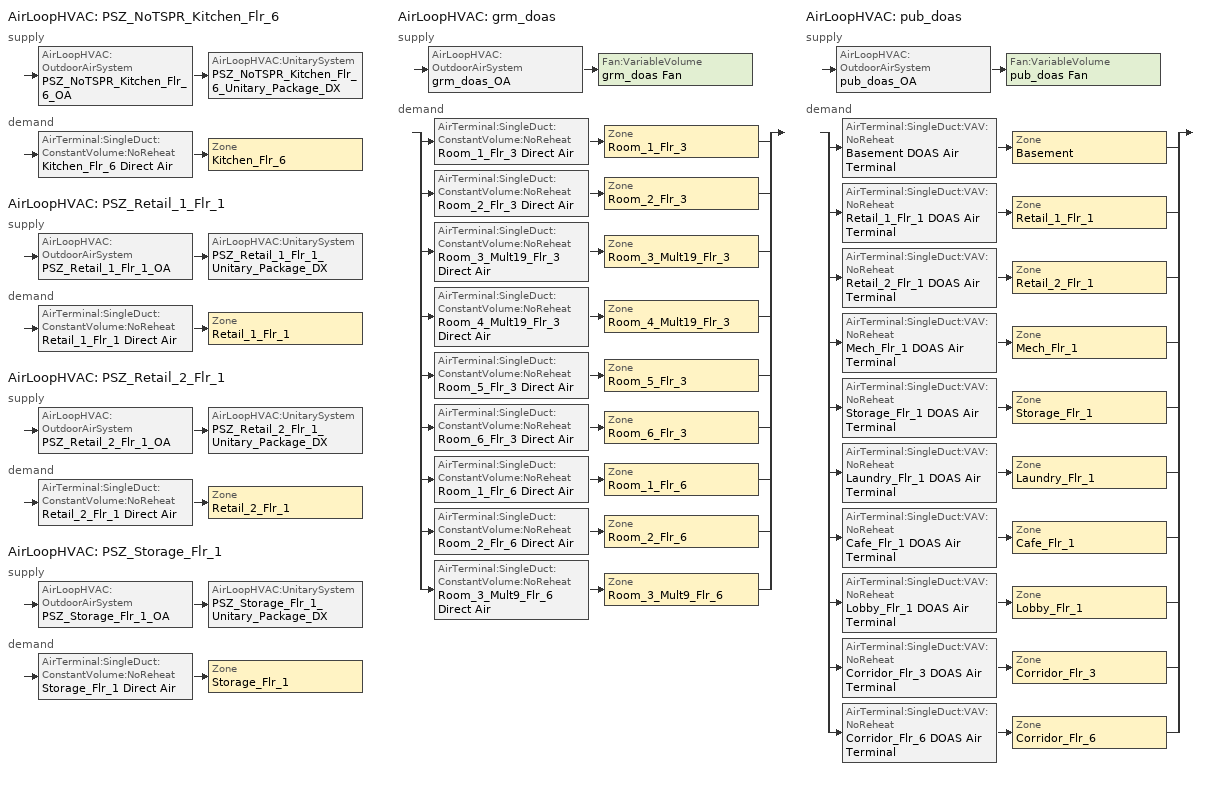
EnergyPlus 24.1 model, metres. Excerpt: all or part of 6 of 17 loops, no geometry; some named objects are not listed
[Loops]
AirLoopHVAC 'PSZ_NoTSPR_Kitchen_Flr_6'
 supply: AirLoopHVAC:OutdoorAirSystem 'PSZ_NoTSPR_Kitchen_Flr_6_OA' > AirLoopHVAC:UnitarySystem 'PSZ_NoTSPR_Kitchen_Flr_6_Unitary_Package_DX'
 demand: AirTerminal:SingleDuct:ConstantVolume:NoReheat 'Kitchen_Flr_6 Direct Air' > Zone 'Kitchen_Flr_6'
AirLoopHVAC 'PSZ_Retail_1_Flr_1'
 supply: AirLoopHVAC:OutdoorAirSystem 'PSZ_Retail_1_Flr_1_OA' > AirLoopHVAC:UnitarySystem 'PSZ_Retail_1_Flr_1_Unitary_Package_DX'
 demand: AirTerminal:SingleDuct:ConstantVolume:NoReheat 'Retail_1_Flr_1 Direct Air' > Zone 'Retail_1_Flr_1'
AirLoopHVAC 'PSZ_Retail_2_Flr_1'
 supply: AirLoopHVAC:OutdoorAirSystem 'PSZ_Retail_2_Flr_1_OA' > AirLoopHVAC:UnitarySystem 'PSZ_Retail_2_Flr_1_Unitary_Package_DX'
 demand: AirTerminal:SingleDuct:ConstantVolume:NoReheat 'Retail_2_Flr_1 Direct Air' > Zone 'Retail_2_Flr_1'
AirLoopHVAC 'PSZ_Storage_Flr_1'
 supply: AirLoopHVAC:OutdoorAirSystem 'PSZ_Storage_Flr_1_OA' > AirLoopHVAC:UnitarySystem 'PSZ_Storage_Flr_1_Unitary_Package_DX'
 demand: AirTerminal:SingleDuct:ConstantVolume:NoReheat 'Storage_Flr_1 Direct Air' > Zone 'Storage_Flr_1'
AirLoopHVAC 'grm_doas'
 supply: AirLoopHVAC:OutdoorAirSystem 'grm_doas_OA' > Fan:VariableVolume 'grm_doas Fan'
 demand: split
  | AirTerminal:SingleDuct:ConstantVolume:NoReheat 'Room_1_Flr_3 Direct Air' > Zone 'Room_1_Flr_3'
  | AirTerminal:SingleDuct:ConstantVolume:NoReheat 'Room_2_Flr_3 Direct Air' > Zone 'Room_2_Flr_3'
  | AirTerminal:SingleDuct:ConstantVolume:NoReheat 'Room_3_Mult19_Flr_3 Direct Air' > Zone 'Room_3_Mult19_Flr_3'
  | AirTerminal:SingleDuct:ConstantVolume:NoReheat 'Room_4_Mult19_Flr_3 Direct Air' > Zone 'Room_4_Mult19_Flr_3'
  | AirTerminal:SingleDuct:ConstantVolume:NoReheat 'Room_5_Flr_3 Direct Air' > Zone 'Room_5_Flr_3'
  | AirTerminal:SingleDuct:ConstantVolume:NoReheat 'Room_6_Flr_3 Direct Air' > Zone 'Room_6_Flr_3'
  | AirTerminal:SingleDuct:ConstantVolume:NoReheat 'Room_1_Flr_6 Direct Air' > Zone 'Room_1_Flr_6'
  | AirTerminal:SingleDuct:ConstantVolume:NoReheat 'Room_2_Flr_6 Direct Air' > Zone 'Room_2_Flr_6'
  | AirTerminal:SingleDuct:ConstantVolume:NoReheat 'Room_3_Mult9_Flr_6 Direct Air' > Zone 'Room_3_Mult9_Flr_6'
AirLoopHVAC 'pub_doas'
 supply: AirLoopHVAC:OutdoorAirSystem 'pub_doas_OA' > Fan:VariableVolume 'pub_doas Fan'
 demand: split
  | AirTerminal:SingleDuct:VAV:NoReheat 'Basement DOAS Air Terminal' > Zone 'Basement'
  | AirTerminal:SingleDuct:VAV:NoReheat 'Retail_1_Flr_1 DOAS Air Terminal' > Zone 'Retail_1_Flr_1'
  | AirTerminal:SingleDuct:VAV:NoReheat 'Retail_2_Flr_1 DOAS Air Terminal' > Zone 'Retail_2_Flr_1'
  | AirTerminal:SingleDuct:VAV:NoReheat 'Mech_Flr_1 DOAS Air Terminal' > Zone 'Mech_Flr_1'
  | AirTerminal:SingleDuct:VAV:NoReheat 'Storage_Flr_1 DOAS Air Terminal' > Zone 'Storage_Flr_1'
  | AirTerminal:SingleDuct:VAV:NoReheat 'Laundry_Flr_1 DOAS Air Terminal' > Zone 'Laundry_Flr_1'
  | AirTerminal:SingleDuct:VAV:NoReheat 'Cafe_Flr_1 DOAS Air Terminal' > Zone 'Cafe_Flr_1'
  | AirTerminal:SingleDuct:VAV:NoReheat 'Lobby_Flr_1 DOAS Air Terminal' > Zone 'Lobby_Flr_1'
  | AirTerminal:SingleDuct:VAV:NoReheat 'Corridor_Flr_3 DOAS Air Terminal' > Zone 'Corridor_Flr_3'
  | AirTerminal:SingleDuct:VAV:NoReheat 'Corridor_Flr_6 DOAS Air Terminal' > Zone 'Corridor_Flr_6'
[AirLoopHVAC]
PSZ_NoTSPR_Kitchen_Flr_6: , PSZ_NoTSPR_Kitchen_Flr_6 Availability Manager List, Autosize, PSZ_NoTSPR_Kitchen_Flr_6 Air Loop Branches, , PSZ_NoTSPR_Kitchen_Flr_6 Supply Equipment Inlet Node, PSZ_NoTSPR_Kitchen_Flr_6 Zone Equipment Outlet Node, PSZ_NoTSPR_Kitchen_Flr_6 Zone Equipment Inlet Node, PSZ_NoTSPR_Kitchen_Flr_6 Supply Equipment Outlet Node
PSZ_Retail_1_Flr_1: , PSZ_Retail_1_Flr_1 Availability Manager List, Autosize, PSZ_Retail_1_Flr_1 Air Loop Branches, , PSZ_Retail_1_Flr_1 Supply Equipment Inlet Node, PSZ_Retail_1_Flr_1 Zone Equipment Outlet Node, PSZ_Retail_1_Flr_1 Zone Equipment Inlet Node, PSZ_Retail_1_Flr_1 Supply Equipment Outlet Node
PSZ_Retail_2_Flr_1: , PSZ_Retail_2_Flr_1 Availability Manager List, Autosize, PSZ_Retail_2_Flr_1 Air Loop Branches, , PSZ_Retail_2_Flr_1 Supply Equipment Inlet Node, PSZ_Retail_2_Flr_1 Zone Equipment Outlet Node, PSZ_Retail_2_Flr_1 Zone Equipment Inlet Node, PSZ_Retail_2_Flr_1 Supply Equipment Outlet Node
PSZ_Storage_Flr_1: , PSZ_Storage_Flr_1 Availability Manager List, Autosize, PSZ_Storage_Flr_1 Air Loop Branches, , PSZ_Storage_Flr_1 Supply Equipment Inlet Node, PSZ_Storage_Flr_1 Zone Equipment Outlet Node, PSZ_Storage_Flr_1 Zone Equipment Inlet Node, PSZ_Storage_Flr_1 Supply Equipment Outlet Node
grm_doas: , grm_doas Availability Manager List, Autosize, grm_doas Air Loop Branches, , grm_doas Supply Equipment Inlet Node, grm_doas Zone Equipment Outlet Node, grm_doas Zone Equipment Inlet Node, grm_doas Supply Equipment Outlet Node
pub_doas: , pub_doas Availability Manager List, Autosize, pub_doas Air Loop Branches, , pub_doas Supply Equipment Inlet Node, pub_doas Zone Equipment Outlet Node, pub_doas Zone Equipment Inlet Node, pub_doas Supply Equipment Outlet Node
[AirLoopHVAC:OutdoorAirSystem]
PSZ_NoTSPR_Kitchen_Flr_6_OA: PSZ_NoTSPR_Kitchen_Flr_6_OA_Controllers, PSZ_NoTSPR_Kitchen_Flr_6_OA_Equipment
PSZ_Retail_1_Flr_1_OA: PSZ_Retail_1_Flr_1_OA_Controllers, PSZ_Retail_1_Flr_1_OA_Equipment
PSZ_Retail_2_Flr_1_OA: PSZ_Retail_2_Flr_1_OA_Controllers, PSZ_Retail_2_Flr_1_OA_Equipment
PSZ_Storage_Flr_1_OA: PSZ_Storage_Flr_1_OA_Controllers, PSZ_Storage_Flr_1_OA_Equipment
grm_doas_OA: grm_doas_OA_Controllers, grm_doas_OA_Equipment
pub_doas_OA: pub_doas_OA_Controllers, pub_doas_OA_Equipment
[AirLoopHVAC:UnitarySystem]
PSZ_NoTSPR_Kitchen_Flr_6_Unitary_Package_DX: Load, Kitchen_Flr_6, None, Always_On, PSZ_NoTSPR_Kitchen_Flr_6 Mixed Air Outlet, PSZ_NoTSPR_Kitchen_Flr_6 Supply Equipment Outlet Node, Fan:SystemModel, PSZ_NoTSPR_Kitchen_Flr_6 Constant_Speed_Fan, DrawThrough, Always_Off, Coil:Heating:WaterToAirHeatPump:VariableSpeedEquationFit, PSZ_NoTSPR_Kitchen_Flr_6 Heating Coil, 1, Coil:Cooling:WaterToAirHeatPump:VariableSpeedEquationFit, PSZ_NoTSPR_Kitchen_Flr_6 Cooling Coil, No, 12.8, SensibleOnlyLoadControl, Coil:Heating:Electric, PSZ_NoTSPR_Kitchen_Flr_6_SuppHeatCoil, SupplyAirFlowRate, Autosize, , , , SupplyAirFlowRate, Autosize, , , , SupplyAirFlowRate, Autosize, , , , , , Yes, 38, , , , , , , , , UnitarySystemPerformance:Multispeed, PSZ_NoTSPR_Kitchen_Flr_6_Unitary_Package_DX_Perf_wshpvav
PSZ_Retail_1_Flr_1_Unitary_Package_DX: Load, Retail_1_Flr_1, None, Always_On, PSZ_Retail_1_Flr_1 Mixed Air Outlet, PSZ_Retail_1_Flr_1 Supply Equipment Outlet Node, Fan:SystemModel, PSZ_Retail_1_Flr_1_addAQ_Unitary_Package_fan, DrawThrough, Always_Off, Coil:Heating:WaterToAirHeatPump:VariableSpeedEquationFit, PSZ_Retail_1_Flr_1 Heating Coil, 1, Coil:Cooling:WaterToAirHeatPump:VariableSpeedEquationFit, PSZ_Retail_1_Flr_1 Cooling Coil, No, 12.8, SensibleOnlyLoadControl, Coil:Heating:Electric, PSZ_Retail_1_Flr_1_SuppHeatCoil, SupplyAirFlowRate, Autosize, , , , SupplyAirFlowRate, Autosize, , , , SupplyAirFlowRate, 0, , , , , , Yes, 38, , , , , , , , , UnitarySystemPerformance:Multispeed, PSZ_Retail_1_Flr_1_Unitary_Package_DX_Perf_doas_wshpvav
PSZ_Retail_2_Flr_1_Unitary_Package_DX: Load, Retail_2_Flr_1, None, Always_On, PSZ_Retail_2_Flr_1 Mixed Air Outlet, PSZ_Retail_2_Flr_1 Supply Equipment Outlet Node, Fan:SystemModel, PSZ_Retail_2_Flr_1_addAQ_Unitary_Package_fan, DrawThrough, Always_Off, Coil:Heating:WaterToAirHeatPump:VariableSpeedEquationFit, PSZ_Retail_2_Flr_1 Heating Coil, 1, Coil:Cooling:WaterToAirHeatPump:VariableSpeedEquationFit, PSZ_Retail_2_Flr_1 Cooling Coil, No, 12.8, SensibleOnlyLoadControl, Coil:Heating:Electric, PSZ_Retail_2_Flr_1_SuppHeatCoil, SupplyAirFlowRate, Autosize, , , , SupplyAirFlowRate, Autosize, , , , SupplyAirFlowRate, 0, , , , , , Yes, 38, , , , , , , , , UnitarySystemPerformance:Multispeed, PSZ_Retail_2_Flr_1_Unitary_Package_DX_Perf_doas_wshpvav
PSZ_Storage_Flr_1_Unitary_Package_DX: Load, Storage_Flr_1, None, Always_On, PSZ_Storage_Flr_1 Mixed Air Outlet, PSZ_Storage_Flr_1 Supply Equipment Outlet Node, Fan:SystemModel, PSZ_Storage_Flr_1_addAQ_Unitary_Package_fan, DrawThrough, Always_Off, Coil:Heating:WaterToAirHeatPump:VariableSpeedEquationFit, PSZ_Storage_Flr_1 Heating Coil, 1, Coil:Cooling:WaterToAirHeatPump:VariableSpeedEquationFit, PSZ_Storage_Flr_1 Cooling Coil, No, 12.8, SensibleOnlyLoadControl, Coil:Heating:Electric, PSZ_Storage_Flr_1_SuppHeatCoil, SupplyAirFlowRate, Autosize, , , , SupplyAirFlowRate, Autosize, , , , SupplyAirFlowRate, 0, , , , , , Yes, 38, , , , , , , , , UnitarySystemPerformance:Multispeed, PSZ_Storage_Flr_1_Unitary_Package_DX_Perf_doas_wshpvav
[AirTerminal:SingleDuct:ConstantVolume:NoReheat]
Kitchen_Flr_6 Direct Air: ALWAYS_ON, Kitchen_Flr_6 ADU Inlet Node, Kitchen_Flr_6 Direct Air Inlet Node, Autosize
Retail_1_Flr_1 Direct Air: Always_On, Retail_1_Flr_1 ADU Inlet Node, Retail_1_Flr_1 Direct Air Inlet Node, Autosize
Retail_2_Flr_1 Direct Air: Always_On, Retail_2_Flr_1 ADU Inlet Node, Retail_2_Flr_1 Direct Air Inlet Node, Autosize
Room_1_Flr_3 Direct Air: Occ_Guestroom_Vent_Ctrl_20min, Room_1_Flr_3 DOAS Supply Node, Room_1_Flr_3 DOAS Direct Air Inlet Node, Autosize
Room_1_Flr_6 Direct Air: Occ_Guestroom_Vent_Ctrl_20min, Room_1_Flr_6 DOAS Supply Node, Room_1_Flr_6 DOAS Direct Air Inlet Node, Autosize
Room_2_Flr_3 Direct Air: Occ_Guestroom_Vent_Ctrl_20min, Room_2_Flr_3 DOAS Supply Node, Room_2_Flr_3 DOAS Direct Air Inlet Node, Autosize
Room_2_Flr_6 Direct Air: Occ_Guestroom_Vent_Ctrl_20min, Room_2_Flr_6 DOAS Supply Node, Room_2_Flr_6 DOAS Direct Air Inlet Node, Autosize
Room_3_Mult9_Flr_6 Direct Air: Occ_Guestroom_Vent_Ctrl_20min, Room_3_Mult9_Flr_6 DOAS Supply Node, Room_3_Mult9_Flr_6 DOAS Direct Air Inlet Node, Autosize
Room_3_Mult19_Flr_3 Direct Air: VAC_GUESTROOM_VENTILATION_SCHEDULE, Room_3_Mult19_Flr_3 DOAS Supply Node, Room_3_Mult19_Flr_3 DOAS Direct Air Inlet Node, Autosize
Room_4_Mult19_Flr_3 Direct Air: Occ_Guestroom_Vent_Ctrl_20min, Room_4_Mult19_Flr_3 DOAS Supply Node, Room_4_Mult19_Flr_3 DOAS Direct Air Inlet Node, Autosize
Room_5_Flr_3 Direct Air: Occ_Guestroom_Vent_Ctrl_20min, Room_5_Flr_3 DOAS Supply Node, Room_5_Flr_3 DOAS Direct Air Inlet Node, Autosize
Room_6_Flr_3 Direct Air: Occ_Guestroom_Vent_Ctrl_20min, Room_6_Flr_3 DOAS Supply Node, Room_6_Flr_3 DOAS Direct Air Inlet Node, Autosize
Storage_Flr_1 Direct Air: Always_On, Storage_Flr_1 ADU Inlet Node, Storage_Flr_1 Direct Air Inlet Node, Autosize
[AirTerminal:SingleDuct:VAV:NoReheat]
Basement DOAS Air Terminal: ALWAYS_ON, Basement DOAS Direct Air Inlet Node, Basement DOAS Supply Node, Autosize, Constant, 1
Cafe_Flr_1 DOAS Air Terminal: ALWAYS_ON, Cafe_Flr_1 DOAS Direct Air Inlet Node, Cafe_Flr_1 DOAS Supply Node, Autosize, Constant, 0.255319
Corridor_Flr_3 DOAS Air Terminal: ALWAYS_ON, Corridor_Flr_3 DOAS Direct Air Inlet Node, Corridor_Flr_3 DOAS Supply Node, Autosize, Constant, 1
Corridor_Flr_6 DOAS Air Terminal: ALWAYS_ON, Corridor_Flr_6 DOAS Direct Air Inlet Node, Corridor_Flr_6 DOAS Supply Node, Autosize, Constant, 1
Laundry_Flr_1 DOAS Air Terminal: ALWAYS_ON, Laundry_Flr_1 DOAS Direct Air Inlet Node, Laundry_Flr_1 DOAS Supply Node, Autosize, Constant, 1
Lobby_Flr_1 DOAS Air Terminal: ALWAYS_ON, Lobby_Flr_1 DOAS Direct Air Inlet Node, Lobby_Flr_1 DOAS Supply Node, Autosize, Constant, 0.210526
Mech_Flr_1 DOAS Air Terminal: ALWAYS_ON, Mech_Flr_1 DOAS Direct Air Inlet Node, Mech_Flr_1 DOAS Supply Node, Autosize, Constant, 1
Retail_1_Flr_1 DOAS Air Terminal: ALWAYS_ON, Retail_1_Flr_1 DOAS Direct Air Inlet Node, Retail_1_Flr_1 DOAS Supply Node, Autosize, Constant, 0.516129
Retail_2_Flr_1 DOAS Air Terminal: ALWAYS_ON, Retail_2_Flr_1 DOAS Direct Air Inlet Node, Retail_2_Flr_1 DOAS Supply Node, Autosize, Constant, 0.516129
Storage_Flr_1 DOAS Air Terminal: ALWAYS_ON, Storage_Flr_1 DOAS Direct Air Inlet Node, Storage_Flr_1 DOAS Supply Node, Autosize, Constant, 1
[Coil:Heating:Electric]
PSZ_NoTSPR_Kitchen_Flr_6_SuppHeatCoil: Always_On, 1, Autosize, PSZ_NoTSPR_Kitchen_Flr_6 Supply Fan Outlet, PSZ_NoTSPR_Kitchen_Flr_6 Supply Equipment Outlet Node
PSZ_Retail_1_Flr_1_SuppHeatCoil: Always_On, 1, Autosize, PSZ_Retail_1_Flr_1 Supply Fan Outlet, PSZ_Retail_1_Flr_1 Supply Equipment Outlet Node
PSZ_Retail_2_Flr_1_SuppHeatCoil: Always_On, 1, Autosize, PSZ_Retail_2_Flr_1 Supply Fan Outlet, PSZ_Retail_2_Flr_1 Supply Equipment Outlet Node
PSZ_Storage_Flr_1_SuppHeatCoil: Always_On, 1, Autosize, PSZ_Storage_Flr_1 Supply Fan Outlet, PSZ_Storage_Flr_1 Supply Equipment Outlet Node
[Controller:OutdoorAir]
PSZ_NoTSPR_Kitchen_Flr_6_OA_Controller: PSZ_NoTSPR_Kitchen_Flr_6 OARelief Node, PSZ_NoTSPR_Kitchen_Flr_6 Supply Equipment Inlet Node, PSZ_NoTSPR_Kitchen_Flr_6 Mixed Air Outlet, PSZ_NoTSPR_Kitchen_Flr_6 OAInlet Node, Autosize, Autosize, NoEconomizer, ModulateFlow, , , , , , LockoutWithHeating, FixedMinimum, MinOA_MotorizedDamper_Sched
PSZ_Retail_1_Flr_1_OA_Controller: PSZ_Retail_1_Flr_1 OARelief Node, PSZ_Retail_1_Flr_1 Supply Equipment Inlet Node, PSZ_Retail_1_Flr_1 Mixed Air Outlet, PSZ_Retail_1_Flr_1 OAInlet Node, 0, Autosize, NoEconomizer, ModulateFlow, , , , , , LockoutWithHeating, FixedMinimum, MinOA_MotorizedDamper_Sched
PSZ_Retail_2_Flr_1_OA_Controller: PSZ_Retail_2_Flr_1 OARelief Node, PSZ_Retail_2_Flr_1 Supply Equipment Inlet Node, PSZ_Retail_2_Flr_1 Mixed Air Outlet, PSZ_Retail_2_Flr_1 OAInlet Node, 0, Autosize, NoEconomizer, ModulateFlow, , , , , , LockoutWithHeating, FixedMinimum, MinOA_MotorizedDamper_Sched
PSZ_Storage_Flr_1_OA_Controller: PSZ_Storage_Flr_1 OARelief Node, PSZ_Storage_Flr_1 Supply Equipment Inlet Node, PSZ_Storage_Flr_1 Mixed Air Outlet, PSZ_Storage_Flr_1 OAInlet Node, 0, Autosize, NoEconomizer, ModulateFlow, , , , , , LockoutWithHeating, FixedMinimum, MinOA_MotorizedDamper_Sched
grm_doas_OA_Controller: grm_doas_OARelief Node, grm_doas Supply Equipment Inlet Node, grm_doas_OA-grm_doas_FanNode, grm_doas_OAInlet Node, Autosize, Autosize, DifferentialDryBulb, ModulateFlow, 23.89, 65128, , , 7.22, LockoutWithHeating, FixedMinimum, MinOA_MotorizedDamper_Sched, MinOA_MotorizedDamper_Sched, , , , , , , , BypassWhenWithinEconomizerLimits
pub_doas_OA_Controller: pub_doas_OARelief Node, pub_doas Supply Equipment Inlet Node, pub_doas_OA-pub_doas_FanNode, pub_doas_OAInlet Node, Autosize, Autosize, DifferentialDryBulb, ModulateFlow, 23.89, 65128, , , 7.22, LockoutWithHeating, FixedMinimum, MinOA_MotorizedDamper_Sched, MinOA_MotorizedDamper_Sched, , , , , , , , BypassWhenWithinEconomizerLimits
[DesignSpecification:OutdoorAir]
SZ DSOA Kitchen_Flr_6: Flow/Area, , 0.003556
SZ DSOA Retail_1_Flr_1; SZ DSOA Retail_2_Flr_1: Sum, 0.00353961, 0.000609599
SZ DSOA Room_1_Flr_3; SZ DSOA Room_1_Flr_6; SZ DSOA Room_2_Flr_3; SZ DSOA Room_2_Flr_6; SZ DSOA Room_5_Flr_3; SZ DSOA Room_6_Flr_3: Flow/Area, , 0.000395514
SZ DSOA Room_3_Mult9_Flr_6; SZ DSOA Room_3_Mult19_Flr_3; SZ DSOA Room_4_Mult19_Flr_3: Flow/Area, , 0.000449118
SZ DSOA Storage_Flr_1: Flow/Area, , 0.000609599
[EnergyManagementSystem:Sensor]
N_Sliding_Door_Ventilation_Sensor: ROOM_4_MULT19_FLR_3; Zone Ventilation Standard Density Volume Flow Rate
S_Sliding_Door_Ventilation_Sensor: ROOM_3_MULT19_FLR_3; Zone Ventilation Standard Density Volume Flow Rate
[Fan:SystemModel]
PSZ_NoTSPR_Kitchen_Flr_6 Constant_Speed_Fan: Always_On, PSZ_NoTSPR_Kitchen_Flr_6 Heating Coil Outlet, PSZ_NoTSPR_Kitchen_Flr_6 Supply Fan Outlet, Autosize, Discrete, 1, 622.5, 0.895, 1, Autosize, TotalEfficiencyAndPressure, , , 0.58175, , 622.5, , , , General, 1, 1, 1
PSZ_Retail_1_Flr_1_addAQ_Unitary_Package_fan: Always_On, PSZ_Retail_1_Flr_1 Heating Coil Outlet, PSZ_Retail_1_Flr_1 Supply Fan Outlet, Autosize, Discrete, 1, 622.5, 0.855, 1, Autosize, TotalEfficiencyAndPressure, , , 0.55575, , 622.5, , , , General, 1, 1, 1
PSZ_Retail_2_Flr_1_addAQ_Unitary_Package_fan: Always_On, PSZ_Retail_2_Flr_1 Heating Coil Outlet, PSZ_Retail_2_Flr_1 Supply Fan Outlet, Autosize, Discrete, 1, 622.5, 0.855, 1, Autosize, TotalEfficiencyAndPressure, , , 0.55575, , 622.5, , , , General, 1, 1, 1
PSZ_Storage_Flr_1_addAQ_Unitary_Package_fan: Always_On, PSZ_Storage_Flr_1 Heating Coil Outlet, PSZ_Storage_Flr_1 Supply Fan Outlet, Autosize, Discrete, 1, 622.5, 0.855, 1, Autosize, TotalEfficiencyAndPressure, , , 0.55575, , 622.5, , , , General, 1, 1, 1
[Fan:VariableVolume]
grm_doas Fan: HVACOperationSchd, 0.65, 1005.4, Autosize, Fraction, 0.25, , 0.9, 1, 0.0407599, 0.088045, -0.0729261, 0.94374, 0, grm_doas_OA-grm_doas_FanNode, grm_doas Supply Equipment Outlet Node
pub_doas Fan: HVACOperationSchd, 0.65, 1005.4, Autosize, Fraction, 0.25, , 0.9, 1, 0.0407599, 0.088045, -0.0729261, 0.94374, 0, pub_doas_OA-pub_doas_FanNode, pub_doas Supply Equipment Outlet Node
[Fan:ZoneExhaust]
Kitchen_Flr_6 Exhaust Fan: Kitchen_Exhaust_SCH, 0.385, 125, 1.88779, Kitchen_Flr_6 Exhaust Fan Node, Kitchen_Flr_6 Exhaust Fan Outlet Node, General, , , , Kitchen Exhaust Fan Balanced Exhaust Fraction Schedule
[HeatExchanger:AirToAir:SensibleAndLatent]
grm_doas OA Heat Recovery: Always_On, Autosize, 0.634, 0.519, 0.651, 0.475, grm_doas_OAInlet Node, grm_doas Heat Recovery Outlet Node, grm_doas_OARelief Node, grm_doas Heat Recovery Relief Outlet, 1521, Yes, Plate, None, 1.7, , , , SensibleHeatingEffectiveness_fFlow, LatentHeatingEffectiveness_fFlow, SensibleCoolingEffectiveness_fFlow, LatentCoolingEffectiveness_fFlow
pub_doas OA Heat Recovery: Always_On, Autosize, 0.634, 0.519, 0.651, 0.475, pub_doas_OAInlet Node, pub_doas Heat Recovery Outlet Node, pub_doas_OARelief Node, pub_doas Heat Recovery Relief Outlet, 3099, Yes, Plate, None, 1.7, , , , SensibleHeatingEffectiveness_fFlow, LatentHeatingEffectiveness_fFlow, SensibleCoolingEffectiveness_fFlow, LatentCoolingEffectiveness_fFlow
[OutdoorAir:Mixer]
PSZ_NoTSPR_Kitchen_Flr_6_OAMixing Box: PSZ_NoTSPR_Kitchen_Flr_6 Mixed Air Outlet, PSZ_NoTSPR_Kitchen_Flr_6 OAInlet Node, PSZ_NoTSPR_Kitchen_Flr_6 OARelief Node, PSZ_NoTSPR_Kitchen_Flr_6 Supply Equipment Inlet Node
PSZ_Retail_1_Flr_1_OAMixing Box: PSZ_Retail_1_Flr_1 Mixed Air Outlet, PSZ_Retail_1_Flr_1 OAInlet Node, PSZ_Retail_1_Flr_1 OARelief Node, PSZ_Retail_1_Flr_1 Supply Equipment Inlet Node
PSZ_Retail_2_Flr_1_OAMixing Box: PSZ_Retail_2_Flr_1 Mixed Air Outlet, PSZ_Retail_2_Flr_1 OAInlet Node, PSZ_Retail_2_Flr_1 OARelief Node, PSZ_Retail_2_Flr_1 Supply Equipment Inlet Node
PSZ_Storage_Flr_1_OAMixing Box: PSZ_Storage_Flr_1 Mixed Air Outlet, PSZ_Storage_Flr_1 OAInlet Node, PSZ_Storage_Flr_1 OARelief Node, PSZ_Storage_Flr_1 Supply Equipment Inlet Node
grm_doas_OAMixing Box: grm_doas_OA-grm_doas_FanNode, grm_doas Heat Recovery Outlet Node, grm_doas_OARelief Node, grm_doas Supply Equipment Inlet Node
pub_doas_OAMixing Box: pub_doas_OA-pub_doas_FanNode, pub_doas Heat Recovery Outlet Node, pub_doas_OARelief Node, pub_doas Supply Equipment Inlet Node
[Refrigeration:Case]
Kitchen_Flr_6_Case:1_WALKINFREEZER: ALWAYS_ON, Kitchen_Flr_6, 23.88, 55, 367, 0.1, 0.4, 7.32, -23, CaseTemperatureMethod, Kitchen_Flr_6_Case:1_WALKINFREEZERSingleShelfHorizontal_LatentEnergyMult, 9.71429, 9.71429, 16.4, , walkin_occ_lght_SCH_2, 1, 0, 0, None, 0, 0, 0, 273, Electric, Kitchen_Flr_6_Case:1_WALKINFREEZER_CaseDefrost2aDaySched, Kitchen_Flr_6_Case:1_WALKINFREEZER_CaseDripDown2aDaySched, None, , 0, Kitchen_Flr_6_Case:1_WALKINFREEZER_WalkInStockingSched, Kitchen_Flr_6_Case:1_WALKINFREEZER_CaseCreditReduxSched
Kitchen_Flr_6_Case:2_SELFCONTAINEDDISPLAYCASE: ALWAYS_ON, Kitchen_Flr_6, 23.88, 55, 734, 0.08, 0.85, 3.66, 2, CaseTemperatureMethod, Kitchen_Flr_6_Case:2_SELFCONTAINEDDISPLAYCASEMultiShelfVertical_LatentEnergyMult, 15.7143, 15.7143, 33, , walkin_occ_lght_SCH_2, 1, 0, 0, None, 0, 0, 0.2, 0, None, , , None, , 0.05, Kitchen_Flr_6_Case:2_SELFCONTAINEDDISPLAYCASE_CaseStockingSched
[Refrigeration:CompressorRack]
RACK1: Zone, 2.32, RACK1_RackCOPfTCurve, 350, RACK1_RackCondFanCurve2, AirCooled, , , , , , , , , , , , , , , , RACK1_condenserInlet, LowTempRefrigeration, Kitchen_Flr_6_Case:1_WALKINFREEZER
RACK2: Zone, 6.98, RACK2_RackCOPfTCurve, 350, , AirCooled, , , , , , , , , , , , , , , , RACK2_condenserInlet, MedTempRefrigeration, Kitchen_Flr_6_Case:2_SELFCONTAINEDDISPLAYCASE
[SetpointManager:MixedAir]
PSZ_NoTSPR_Kitchen_Flr_6_CoolC SAT Manager: Temperature, PSZ_NoTSPR_Kitchen_Flr_6 Zone Equipment Inlet Node, PSZ_NoTSPR_Kitchen_Flr_6 Heating Coil Outlet, PSZ_NoTSPR_Kitchen_Flr_6 Supply Fan Outlet, PSZ_NoTSPR_Kitchen_Flr_6 Cooling Coil Outlet
PSZ_NoTSPR_Kitchen_Flr_6_HeatC MixedAir Manager: Temperature, PSZ_NoTSPR_Kitchen_Flr_6 Supply Equipment Outlet Node, PSZ_NoTSPR_Kitchen_Flr_6 Heating Coil Outlet, PSZ_NoTSPR_Kitchen_Flr_6 Supply Fan Outlet, PSZ_NoTSPR_Kitchen_Flr_6 Heating Coil Outlet
PSZ_NoTSPR_Kitchen_Flr_6_OAMixed Air Temp Manager: Temperature, PSZ_NoTSPR_Kitchen_Flr_6 Zone Equipment Inlet Node, PSZ_NoTSPR_Kitchen_Flr_6 Heating Coil Outlet, PSZ_NoTSPR_Kitchen_Flr_6 Supply Fan Outlet, PSZ_NoTSPR_Kitchen_Flr_6 Mixed Air Outlet
PSZ_Retail_1_Flr_1_CoolC SAT Manager: Temperature, PSZ_Retail_1_Flr_1 Zone Equipment Inlet Node, PSZ_Retail_1_Flr_1 Heating Coil Outlet, PSZ_Retail_1_Flr_1 Supply Fan Outlet, PSZ_Retail_1_Flr_1 Cooling Coil Outlet
PSZ_Retail_1_Flr_1_HeatC MixedAir Manager: Temperature, PSZ_Retail_1_Flr_1 Supply Equipment Outlet Node, PSZ_Retail_1_Flr_1 Heating Coil Outlet, PSZ_Retail_1_Flr_1 Supply Fan Outlet, PSZ_Retail_1_Flr_1 Heating Coil Outlet
PSZ_Retail_1_Flr_1_OAMixed Air Temp Manager: Temperature, PSZ_Retail_1_Flr_1 Zone Equipment Inlet Node, PSZ_Retail_1_Flr_1 Heating Coil Outlet, PSZ_Retail_1_Flr_1 Supply Fan Outlet, PSZ_Retail_1_Flr_1 Mixed Air Outlet
PSZ_Retail_2_Flr_1_CoolC SAT Manager: Temperature, PSZ_Retail_2_Flr_1 Zone Equipment Inlet Node, PSZ_Retail_2_Flr_1 Heating Coil Outlet, PSZ_Retail_2_Flr_1 Supply Fan Outlet, PSZ_Retail_2_Flr_1 Cooling Coil Outlet
PSZ_Retail_2_Flr_1_HeatC MixedAir Manager: Temperature, PSZ_Retail_2_Flr_1 Supply Equipment Outlet Node, PSZ_Retail_2_Flr_1 Heating Coil Outlet, PSZ_Retail_2_Flr_1 Supply Fan Outlet, PSZ_Retail_2_Flr_1 Heating Coil Outlet
PSZ_Retail_2_Flr_1_OAMixed Air Temp Manager: Temperature, PSZ_Retail_2_Flr_1 Zone Equipment Inlet Node, PSZ_Retail_2_Flr_1 Heating Coil Outlet, PSZ_Retail_2_Flr_1 Supply Fan Outlet, PSZ_Retail_2_Flr_1 Mixed Air Outlet
PSZ_Storage_Flr_1_CoolC SAT Manager: Temperature, PSZ_Storage_Flr_1 Zone Equipment Inlet Node, PSZ_Storage_Flr_1 Heating Coil Outlet, PSZ_Storage_Flr_1 Supply Fan Outlet, PSZ_Storage_Flr_1 Cooling Coil Outlet
PSZ_Storage_Flr_1_HeatC MixedAir Manager: Temperature, PSZ_Storage_Flr_1 Supply Equipment Outlet Node, PSZ_Storage_Flr_1 Heating Coil Outlet, PSZ_Storage_Flr_1 Supply Fan Outlet, PSZ_Storage_Flr_1 Heating Coil Outlet
PSZ_Storage_Flr_1_OAMixed Air Temp Manager: Temperature, PSZ_Storage_Flr_1 Zone Equipment Inlet Node, PSZ_Storage_Flr_1 Heating Coil Outlet, PSZ_Storage_Flr_1 Supply Fan Outlet, PSZ_Storage_Flr_1 Mixed Air Outlet
grm_doas_OAMixed Air Temp Manager: Temperature, grm_doas Supply Equipment Outlet Node, grm_doas_OA-grm_doas_FanNode, grm_doas Supply Equipment Outlet Node, grm_doas_OA-grm_doas_FanNode
pub_doas_OAMixed Air Temp Manager: Temperature, pub_doas Supply Equipment Outlet Node, pub_doas_OA-pub_doas_FanNode, pub_doas Supply Equipment Outlet Node, pub_doas_OA-pub_doas_FanNode
[SetpointManager:OutdoorAirReset]
grm_doas Supply Air Temperature Manager: Temperature, 15.56, 1.67, 12.78, 12.78, grm_doas Supply Equipment Outlet Node
pub_doas Supply Air Temperature Manager: Temperature, 15.56, 1.67, 12.78, 12.78, pub_doas Supply Equipment Outlet Node
[SetpointManager:Scheduled]
grm_doas Heat Exchanger Supply Air Temp Manager: Temperature, ERV_BP_Setpoint_55_F, grm_doas Heat Recovery Outlet Node
pub_doas Heat Exchanger Supply Air Temp Manager: Temperature, ERV_BP_Setpoint_55_F, pub_doas Heat Recovery Outlet Node
[SetpointManager:SingleZone:Cooling]
SupAirTemp MngrKitchen_Flr_6 - Clg: Temperature, 12.8, 38, Kitchen_Flr_6, Kitchen_Flr_6 Air Node, Kitchen_Flr_6 Direct Air Inlet Node, PSZ_NoTSPR_Kitchen_Flr_6 Zone Equipment Inlet Node
SupAirTemp MngrRetail_1_Flr_1 - Clg: Temperature, 12.8, 38, Retail_1_Flr_1, Retail_1_Flr_1 Air Node, Retail_1_Flr_1 Direct Air Inlet Node, PSZ_Retail_1_Flr_1 Zone Equipment Inlet Node
SupAirTemp MngrRetail_2_Flr_1 - Clg: Temperature, 12.8, 38, Retail_2_Flr_1, Retail_2_Flr_1 Air Node, Retail_2_Flr_1 Direct Air Inlet Node, PSZ_Retail_2_Flr_1 Zone Equipment Inlet Node
SupAirTemp MngrStorage_Flr_1 - Clg: Temperature, 12.8, 38, Storage_Flr_1, Storage_Flr_1 Air Node, Storage_Flr_1 Direct Air Inlet Node, PSZ_Storage_Flr_1 Zone Equipment Inlet Node
[SetpointManager:SingleZone:Heating]
SupAirTemp MngrKitchen_Flr_6 - Htg: Temperature, 12.8, 38, Kitchen_Flr_6, Kitchen_Flr_6 Air Node, Kitchen_Flr_6 Direct Air Inlet Node, PSZ_NoTSPR_Kitchen_Flr_6 Supply Equipment Outlet Node
SupAirTemp MngrRetail_1_Flr_1 - Htg: Temperature, 12.8, 38, Retail_1_Flr_1, Retail_1_Flr_1 Air Node, Retail_1_Flr_1 Direct Air Inlet Node, PSZ_Retail_1_Flr_1 Supply Equipment Outlet Node
SupAirTemp MngrRetail_2_Flr_1 - Htg: Temperature, 12.8, 38, Retail_2_Flr_1, Retail_2_Flr_1 Air Node, Retail_2_Flr_1 Direct Air Inlet Node, PSZ_Retail_2_Flr_1 Supply Equipment Outlet Node
SupAirTemp MngrStorage_Flr_1 - Htg: Temperature, 12.8, 38, Storage_Flr_1, Storage_Flr_1 Air Node, Storage_Flr_1 Direct Air Inlet Node, PSZ_Storage_Flr_1 Supply Equipment Outlet Node
[Sizing:System]
grm_doas; pub_doas: VentilationRequirement, Autosize, 1, 7, 0.008, 15.56, 0.008, 15.56, 15.56, Coincident, Yes, Yes, 0.0085, 0.008, DesignDay, 0, , , , DesignDay, 0, , , , , ZoneSum, , CoolingDesignCapacity, Autosize, , , HeatingDesignCapacity, Autosize, , , VAV
PSZ_Retail_1_Flr_1; PSZ_Retail_2_Flr_1; PSZ_Storage_Flr_1; PSZ_NoTSPR_Kitchen_Flr_6: Sensible, Autosize, 1, 7, 0.008, 12.8, 0.008, 12.8, 38, NonCoincident, No, No, 0.0085, 0.008, DesignDay, 0, , , , DesignDay, 0, , , , , ZoneSum, 1, CoolingDesignCapacity, Autosize, , , HeatingDesignCapacity, Autosize, , , OnOff
[Sizing:Zone]
Room_1_Flr_3: SupplyAirTemperature, 12.8, , SupplyAirTemperature, 38, , 0.0085, 0.008, SZ DSOA Room_1_Flr_3, , , DesignDay, 0, , , 0, DesignDay, 0, , , , , No, ColdSupplyAir, 12.8, 25
Room_2_Flr_3: SupplyAirTemperature, 12.8, , SupplyAirTemperature, 38, , 0.0085, 0.008, SZ DSOA Room_2_Flr_3, , , DesignDay, 0, , , 0, DesignDay, 0, , , , , No, ColdSupplyAir, 12.8, 25
Room_3_Mult19_Flr_3: SupplyAirTemperature, 12.8, , SupplyAirTemperature, 38, , 0.0085, 0.008, SZ DSOA Room_3_Mult19_Flr_3, , , DesignDay, 0, , , 0, DesignDay, 0, , , , , No, ColdSupplyAir, 12.8, 25
Room_4_Mult19_Flr_3: SupplyAirTemperature, 12.8, , SupplyAirTemperature, 38, , 0.0085, 0.008, SZ DSOA Room_4_Mult19_Flr_3, , , DesignDay, 0, , , 0, DesignDay, 0, , , , , No, ColdSupplyAir, 12.8, 25
Room_5_Flr_3: SupplyAirTemperature, 12.8, , SupplyAirTemperature, 38, , 0.0085, 0.008, SZ DSOA Room_5_Flr_3, , , DesignDay, 0, , , 0, DesignDay, 0, , , , , No, ColdSupplyAir, 12.8, 25
Room_6_Flr_3: SupplyAirTemperature, 12.8, , SupplyAirTemperature, 38, , 0.0085, 0.008, SZ DSOA Room_6_Flr_3, , , DesignDay, 0, , , 0, DesignDay, 0, , , , , No, ColdSupplyAir, 12.8, 25
Room_1_Flr_6: SupplyAirTemperature, 12.8, , SupplyAirTemperature, 38, , 0.0085, 0.008, SZ DSOA Room_1_Flr_6, , , DesignDay, 0, , , 0, DesignDay, 0, , , , , No, ColdSupplyAir, 12.8, 25
Room_2_Flr_6: SupplyAirTemperature, 12.8, , SupplyAirTemperature, 38, , 0.0085, 0.008, SZ DSOA Room_2_Flr_6, , , DesignDay, 0, , , 0, DesignDay, 0, , , , , No, ColdSupplyAir, 12.8, 25
Room_3_Mult9_Flr_6: SupplyAirTemperature, 12.8, , SupplyAirTemperature, 38, , 0.0085, 0.008, SZ DSOA Room_3_Mult9_Flr_6, , , DesignDay, 0, , , 0, DesignDay, 0, , , , , No, ColdSupplyAir, 12.8, 25
Retail_1_Flr_1: SupplyAirTemperature, 12.8, , SupplyAirTemperature, 38, , 0.0085, 0.008, SZ DSOA Retail_1_Flr_1, , , DesignDay, 0, , , 0, DesignDay, 0, , , , , No, ColdSupplyAir, 12.8, 25
Retail_2_Flr_1: SupplyAirTemperature, 12.8, , SupplyAirTemperature, 38, , 0.0085, 0.008, SZ DSOA Retail_2_Flr_1, , , DesignDay, 0, , , 0, DesignDay, 0, , , , , No, ColdSupplyAir, 12.8, 25
Storage_Flr_1: SupplyAirTemperature, 12.8, , SupplyAirTemperature, 38, , 0.0085, 0.008, SZ DSOA Storage_Flr_1, , , DesignDay, 0, , , 0, DesignDay, 0, , , , , No, ColdSupplyAir, 12.8, 25
Kitchen_Flr_6: SupplyAirTemperature, 12.8, , SupplyAirTemperature, 38, , 0.0085, 0.008, SZ DSOA Kitchen_Flr_6, 1, 1, DesignDayWithLimit, 0, , 0.141584, 0, DesignDay, 0, , , , , No, ColdSupplyAir, 12.8, 25
[ThermostatSetpoint:DualSetpoint]
Kitchen_Flr_6 Dual SP Control; Retail_1_Flr_1 Dual SP Control; Retail_2_Flr_1 Dual SP Control; Storage_Flr_1 Dual SP Control: HTGSETP_SCH, CLGSETP_SCH
N OccGuestRoom Thermostat Dual SP Control: OBCReset_N_OccGuestRoom_HtgSP_Sch_20min, OBCReset_N_OccGuestRoom_ClgSP_Sch_20min
S OccGuestRoom Thermostat Dual SP Control: OBCReset_S_OccGuestRoom_HtgSP_Sch_20min, OBCReset_S_OccGuestRoom_ClgSP_Sch_20min
VacGuestRoom Thermostat Dual SP Control: VacGuestRoom_HtgSP_Sch, VacGuestRoom_ClgSP_Sch
[UnitarySystemPerformance:Multispeed]
PSZ_NoTSPR_Kitchen_Flr_6_Unitary_Package_DX_Perf_wshpvav; PSZ_Retail_1_Flr_1_Unitary_Package_DX_Perf_doas_wshpvav; PSZ_Retail_2_Flr_1_Unitary_Package_DX_Perf_doas_wshpvav; PSZ_Storage_Flr_1_Unitary_Package_DX_Perf_doas_wshpvav: 2, 2, No, 0.66, 0.66, 0.66, 1, 1
[WaterHeater:Mixed]
SWH Booster E Water Heater: 0.0227125, Booster Water Setpoint Temp Schedule, 0.1, 85, Cycle, 8000, 0, , , Electricity, 1, , , Electricity, , , , , Zone, , KITCHEN_FLR_6, , 1.05316, , 1.05316, , 8.391e-05, BLDG_SWH_SCH, Booster Water Inlet Temp Schedule
[ZoneControl:Thermostat]
Kitchen_Flr_6 Thermostat: Kitchen_Flr_6, Dual Zone Control Type Sched, ThermostatSetpoint:DualSetpoint, Kitchen_Flr_6 Dual SP Control
Retail_1_Flr_1 Thermostat: Retail_1_Flr_1, Dual Zone Control Type Sched, ThermostatSetpoint:DualSetpoint, Retail_1_Flr_1 Dual SP Control
Retail_2_Flr_1 Thermostat: Retail_2_Flr_1, Dual Zone Control Type Sched, ThermostatSetpoint:DualSetpoint, Retail_2_Flr_1 Dual SP Control
Room_1_Flr_3 Thermostat: Room_1_Flr_3, Dual Zone Control Type Sched, ThermostatSetpoint:DualSetpoint, S OccGuestRoom Thermostat Dual SP Control
Room_1_Flr_6 Thermostat: Room_1_Flr_6, Dual Zone Control Type Sched, ThermostatSetpoint:DualSetpoint, S OccGuestRoom Thermostat Dual SP Control
Room_2_Flr_3 Thermostat: Room_2_Flr_3, Dual Zone Control Type Sched, ThermostatSetpoint:DualSetpoint, N OccGuestRoom Thermostat Dual SP Control
Room_2_Flr_6 Thermostat: Room_2_Flr_6, Dual Zone Control Type Sched, ThermostatSetpoint:DualSetpoint, N OccGuestRoom Thermostat Dual SP Control
Room_3_Mult9_Flr_6 Thermostat: Room_3_Mult9_Flr_6, Dual Zone Control Type Sched, ThermostatSetpoint:DualSetpoint, S OccGuestRoom Thermostat Dual SP Control
Room_3_Mult19_Flr_3 Thermostat: Room_3_Mult19_Flr_3, Dual Zone Control Type Sched, ThermostatSetpoint:DualSetpoint, VacGuestRoom Thermostat Dual SP Control
Room_4_Mult19_Flr_3 Thermostat: Room_4_Mult19_Flr_3, Dual Zone Control Type Sched, ThermostatSetpoint:DualSetpoint, N OccGuestRoom Thermostat Dual SP Control
Room_5_Flr_3 Thermostat: Room_5_Flr_3, Dual Zone Control Type Sched, ThermostatSetpoint:DualSetpoint, S OccGuestRoom Thermostat Dual SP Control
Room_6_Flr_3 Thermostat: Room_6_Flr_3, Dual Zone Control Type Sched, ThermostatSetpoint:DualSetpoint, N OccGuestRoom Thermostat Dual SP Control
Storage_Flr_1 Thermostat: Storage_Flr_1, Dual Zone Control Type Sched, ThermostatSetpoint:DualSetpoint, Storage_Flr_1 Dual SP Control
[Zone equipment]
Kitchen_Flr_6: Kitchen_Flr_6 Exhaust Fan, Kitchen_Flr_6 Direct Air
Retail_1_Flr_1: Retail_1_Flr_1 DOAS Air Terminal, Retail_1_Flr_1 Direct Air
Retail_2_Flr_1: Retail_2_Flr_1 DOAS Air Terminal, Retail_2_Flr_1 Direct Air
Room_1_Flr_3: Room_1_Flr_3 Direct Air
Room_1_Flr_6: Room_1_Flr_6 Direct Air
Room_2_Flr_3: Room_2_Flr_3 Direct Air
Room_2_Flr_6: Room_2_Flr_6 Direct Air
Room_3_Mult9_Flr_6: Room_3_Mult9_Flr_6 Direct Air
Room_3_Mult19_Flr_3: Room_3_Mult19_Flr_3 Direct Air
Room_4_Mult19_Flr_3: Room_4_Mult19_Flr_3 Direct Air
Room_5_Flr_3: Room_5_Flr_3 Direct Air
Room_6_Flr_3: Room_6_Flr_3 Direct Air
Storage_Flr_1: Storage_Flr_1 DOAS Air Terminal, Storage_Flr_1 Direct Air
[Curve:Cubic]
Kitchen_Flr_6_Case:1_WALKINFREEZERSingleShelfHorizontal_LatentEnergyMult: 0.0236, 0.0006, 0, 0, -35, 20
Kitchen_Flr_6_Case:2_SELFCONTAINEDDISPLAYCASEMultiShelfVertical_LatentEnergyMult: 0.0265263, 0.00107803, 6.02558e-05, 1.23732e-06, -35, 20
LatentCoolingEffectiveness_fFlow: 2.9037, -6.029, 6.7197, -2.5911, 0.53252, 1, , , Dimensionless, Dimensionless
LatentHeatingEffectiveness_fFlow: 2.0928, -3.5519, 4.3516, -1.8925, 0.53252, 1, , , Dimensionless, Dimensionless
SensibleCoolingEffectiveness_fFlow: 1.39832, -1.01487, 1.092, -0.4755, 0.53252, 1, , , Dimensionless, Dimensionless
SensibleHeatingEffectiveness_fFlow: 1.41364, -1.05706, 1.12342, -0.47997, 0.53252, 1, , , Dimensionless, Dimensionless
[Curve:Quadratic]
RACK1_RackCOPfTCurve: 1.7603, -0.0377, 0.0004, 10, 35
RACK1_RackCondFanCurve2: 0, 0.0286, 0, 0, 35
RACK2_RackCOPfTCurve: 1, 0, 0, 0, 50
[Schedule:Compact]
ALWAYS_OFF: Fraction, Through: 12/31, For: AllDays, Until: 24:00, 0
ALWAYS_ON; MinOA_MotorizedDamper_Sched: Fraction, Through: 12/31, For: AllDays, Until: 24:00, 1
BLDG_SWH_SCH: Fraction, Through: 12/31, For: Weekdays SummerDesignDay, Until: 01:00, 0.2, Until: 04:00, 0.15, Until: 05:00, 0.2, Until: 06:00, 0.25, Until: 07:00, 0.5, Until: 08:00, 0.6, Until: 09:00, 0.55, Until: 10:00, 0.45, Until: 11:00, 0.4, Until: 12:00, 0.45, Until: 13:00, 0.4, Until: 14:00, 0.35, Until: 17:00, 0.3, Until: 18:00, 0.4, Until: 19:00, 0.55, Until: 20:00, 0.6, Until: 21:00, 0.5, Until: 22:00, 0.55, Until: 23:00, 0.45, Until: 24:00, 0.25, For: Saturday WinterDesignDay, Until: 01:00, 0.2, Until: 04:00, 0.15, Until: 05:00, 0.2, Until: 06:00, 0.25, Until: 07:00, 0.4, Until: 10:00, 0.5, Until: 11:00, 0.45, Until: 13:00, 0.5, Until: 14:00, 0.45, Until: 16:00, 0.4, Until: 17:00, 0.35, Until: 18:00, 0.4, Until: 20:00, 0.55, Until: 21:00, 0.5, Until: 22:00, 0.55, Until: 23:00, 0.4, Until: 24:00, 0.3, For: Sunday Holidays AllOtherDays, Until: 01:00, 0.25, Until: 05:00, 0.2, Until: 06:00, 0.3, Until: 09:00, 0.5, Until: 10:00, 0.55, Until: 12:00, 0.5, Until: 14:00, 0.4, Until: 17:00, 0.3, Until: 18:00, 0.4, Until: 20:00, 0.5, Until: 21:00, 0.4, Until: 22:00, 0.5, Until: 23:00, 0.4, Until: 24:00, 0.2
Booster Water Inlet Temp Schedule: Any Number, THROUGH: 12/31, FOR: AllDays, UNTIL: 24:00, 60
Booster Water Setpoint Temp Schedule: Any Number, THROUGH: 12/31, FOR: AllDays, UNTIL: 24:00, 82.22
CLGSETP_SCH: Temperature, Through: 12/31, For: AllDays, Until: 24:00, 24
Dual Zone Control Type Sched: Control Type, Through: 12/31, For: AllDays, Until: 24:00, 4
ERV_BP_Setpoint_55_F: Temperature, Through: 12/31, For: AllDays, Until: 24:00, 12.78
HTGSETP_SCH: Temperature, Through: 12/31, For: AllDays, Until: 24:00, 21
HVACOperationSchd: On/Off, Through: 12/31, For: AllDays, Until: 24:00, 1
Kitchen Exhaust Fan Balanced Exhaust Fraction Schedule: Fraction, Through: 12/31, For: AllDays, Until: 07:00, 0, Until: 24:00, 0.925
Kitchen_Exhaust_SCH: Fraction, Through: 12/31, For: AllDays, Until: 07:00, 0, Until: 24:00, 1
Kitchen_Flr_6_Case:1_WALKINFREEZER_CaseCreditReduxSched: Fraction, Through: 12/31, For:AllDays, Interpolate:No, Until: 7:00, 0.2, Until: 21:00, 0.4, Until: 24:00, 0.2
Kitchen_Flr_6_Case:1_WALKINFREEZER_CaseDefrost2aDaySched: On/Off, Through: 12/31, For:AllDays, Interpolate:Average, Until: 11:00, 0, Until: 11:20, 1, Until: 23:00, 0, Until: 23:20, 1, Until: 24:00, 0
Kitchen_Flr_6_Case:1_WALKINFREEZER_CaseDripDown2aDaySched: On/Off, Through: 12/31, For:AllDays, Interpolate:Average, Until: 11:00, 0, Until: 11:30, 1, Until: 23:00, 0, Until: 23:30, 1, Until: 24:00, 0
Kitchen_Flr_6_Case:1_WALKINFREEZER_WalkInStockingSched: Any Number, Through: 12/31, For: Tuesday Friday, Until: 4:00, 0, Until: 5:00, 725, Until: 6:00, 417, Until: 7:00, 290, Until: 24:00, 0, For: AllOtherDays, Until: 4:00, 0, Until: 5:00, 125, Until: 6:00, 117, Until: 7:00, 90, Until: 19:00, 0, Until: 20:00, 125, Until: 21:00, 117, Until: 22:00, 90, Until: 24:00, 0
Kitchen_Flr_6_Case:2_SELFCONTAINEDDISPLAYCASE_CaseStockingSched: Any Number, Through: 12/31, For:AllDays, Until: 6:00, 0, Until: 7:00, 50, Until: 9:00, 70, Until: 10:00, 80, Until: 11:00, 70, Until: 13:00, 50, Until: 14:00, 80, Until: 15:00, 90, Until: 16:00, 80, Until: 24:00, 0
OBCReset_N_OccGuestRoom_ClgSP_Sch_20min; OBCReset_S_OccGuestRoom_ClgSP_Sch_20min: Temperature, Through: 12/31, For: AllDays, Until: 7:50, 21.6666, Until: 9:00, 23.333, Until: 10:50, 21.6666, Until: 16:10, 23.333, Until: 17:50, 21.6666, Until: 19:00, 23.333, Until: 24:00, 21.6666
OBCReset_N_OccGuestRoom_HtgSP_Sch_20min; OBCReset_S_OccGuestRoom_HtgSP_Sch_20min: Temperature, Through: 12/31, For: AllDays, Until: 7:50, 20.5554, Until: 9:00, 18.889, Until: 10:50, 20.5554, Until: 16:10, 18.889, Until: 17:50, 20.5554, Until: 19:00, 18.889, Until: 24:00, 20.5554
Occ_Guestroom_Vent_Ctrl_20min: Fraction, Through: 12/31, For: SummerDesignDay WinterDesignDay, Until: 24:00, 1, For: AllOtherDays, Until: 7:50, 1, Until: 9:00, 0, Until: 10:50, 1, Until: 13:00, 0, Until: 14:00, 1, Until: 16:10, 0, Until: 17:50, 1, Until: 19:00, 0, Until: 24:00, 1
VAC_GUESTROOM_VENTILATION_SCHEDULE: Fraction, Through: 12/31, For: SummerDesignDay WinterDesignDay, Until: 24:00, 1, For: AllOtherDays, Until: 15:00, 0, Until: 16:00, 1, Until: 24:00, 0
VacGuestRoom_ClgSP_Sch: Temperature, Through: 12/31, For: SummerDesignDay WinterDesignDay, Until: 24:00, 21.6666, For: AllOtherDays, Until: 24:00, 26.667
VacGuestRoom_HtgSP_Sch: Temperature, Through: 12/31, For: SummerDesignDay WinterDesignDay, Until: 24:00, 20.5554, For: AllOtherDays, Until: 24:00, 15.556
walkin_occ_lght_SCH_2: Fraction, Through: 12/31, For: Weekdays, Until: 1:00, 0.104, Until: 2:00, 0.078, Until: 5:00, 0.052, Until: 6:00, 0.104, Until: 7:00, 0.208, Until: 8:00, 0.26, Until: 10:00, 0.208, Until: 18:00, 0.13, Until: 19:00, 0.312, Until: 20:00, 0.416, Until: 21:00, 0.468, Until: 22:00, 0.416, Until: 23:00, 0.312, Until: 24:00, 0.156, For: Saturday, Until: 2:00, 0.104, Until: 6:00, 0.052, Until: 8:00, 0.156, Until: 10:00, 0.208, Until: 11:00, 0.156, Until: 18:00, 0.13, Until: 19:00, 0.312, Until: 22:00, 0.364, Until: 23:00, 0.312, Until: 24:00, 0.156, For: SummerDesignDay, Until: 24:00, 1, For: WinterDesignDay, Until: 24:00, 0, For: Sunday Holidays AllOtherDays, Until: 2:00, 0.156, Until: 6:00, 0.104, Until: 7:00, 0.156, Until: 9:00, 0.208, Until: 13:00, 0.156, Until: 18:00, 0.104, Until: 19:00, 0.26, Until: 20:00, 0.364, Until: 21:00, 0.416, Until: 22:00, 0.312, Until: 23:00, 0.26, Until: 24:00, 0.156
